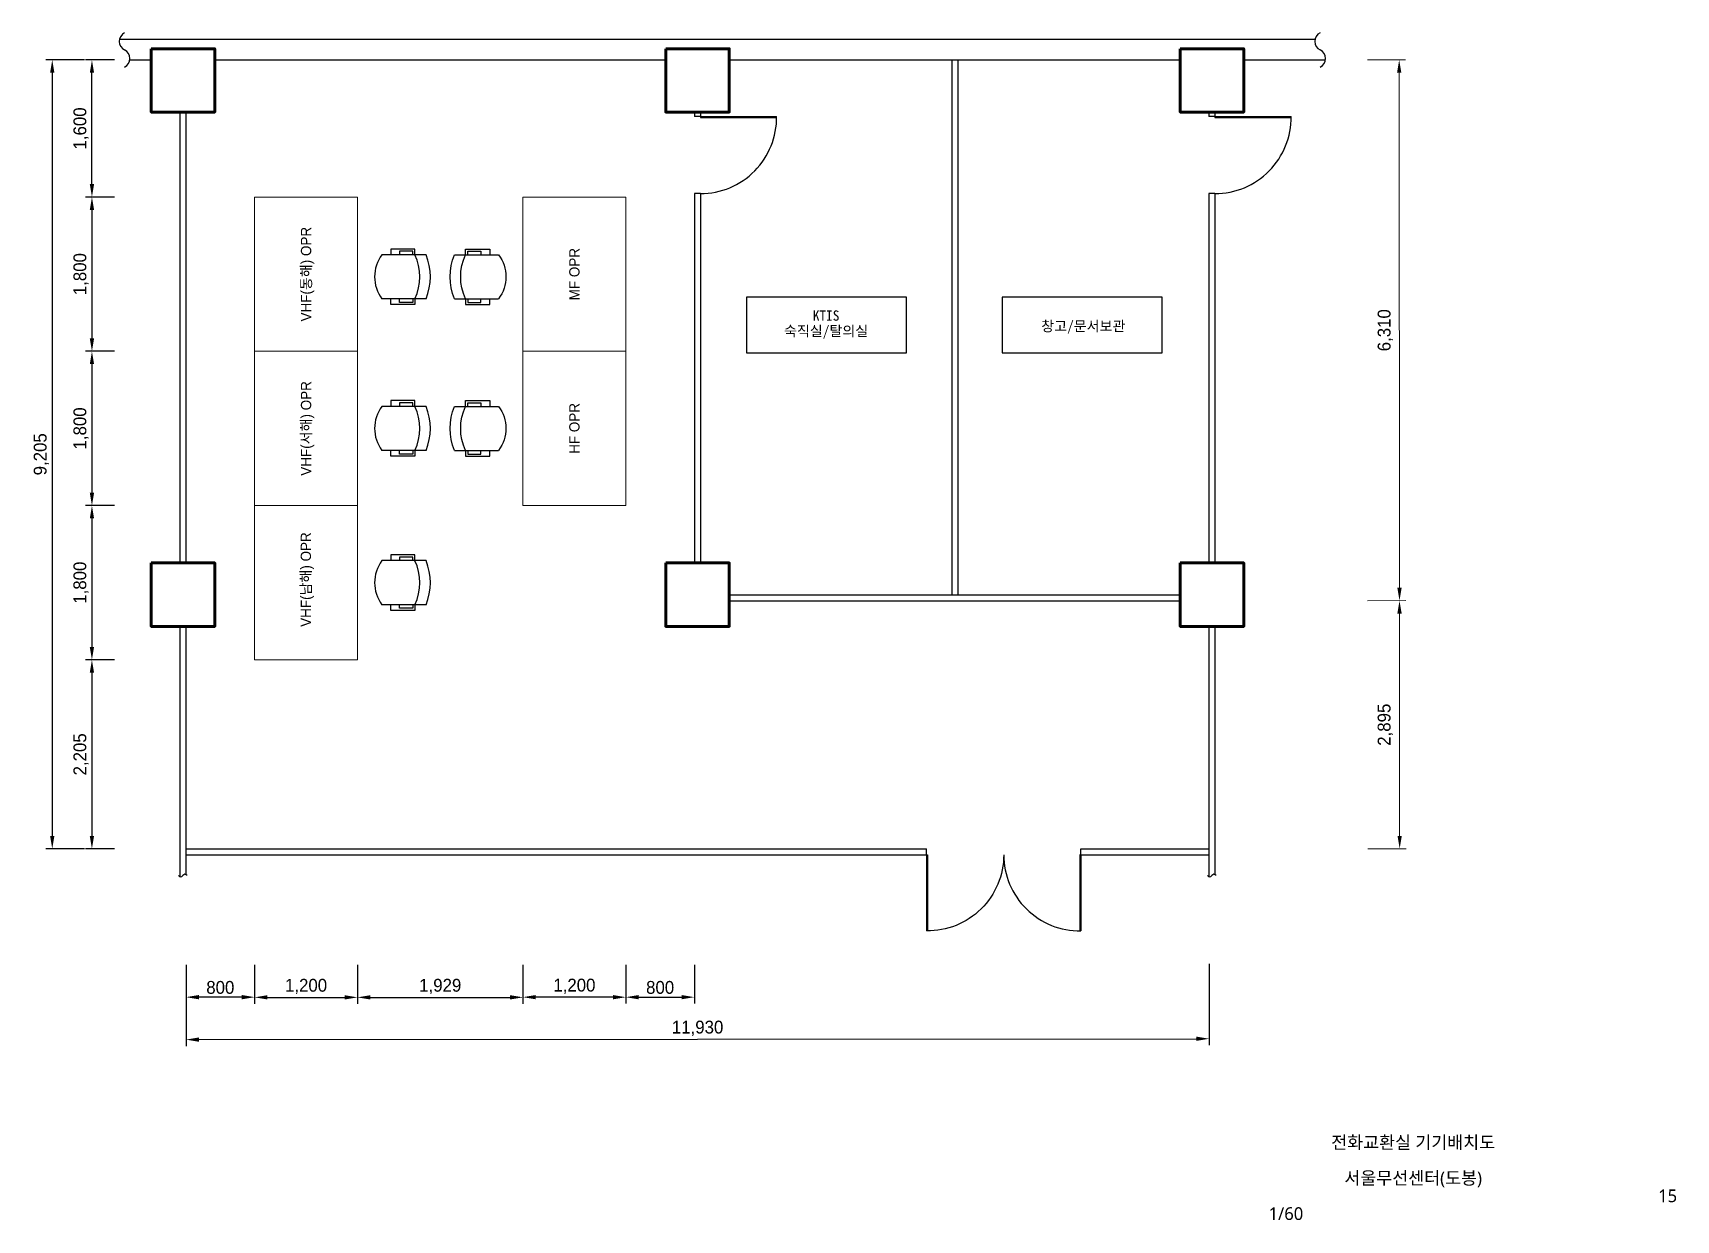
# Model space of a CAD drawing. Extents: x 968464 to 987627, y 401897 to 415750.
import ezdxf
from ezdxf.enums import TextEntityAlignment as Align

# ---------------------------------------------------------------- set-up
doc = ezdxf.new("R2010")
doc.units = 0
doc.header["$LTSCALE"] = 150
doc.header["$MEASUREMENT"] = 0
doc.header["$PDMODE"] = 35
doc.layers.get('0').update_dxf_attribs({"linetype": 'CONTINUOUS'})
doc.layers.get('Defpoints').update_dxf_attribs({"linetype": 'CONTINUOUS'})
for name, color, linetype, lineweight in [('arch', 9, 'CONTINUOUS', 20), ('DIM', 1, 'CONTINUOUS', 18), ('서울무선센터 장비 및 실 배치 안$0$arch', 9, 'CONTINUOUS', 20), ('서울무선센터 장비 및 실 배치 안$1$arch', 9, 'CONTINUOUS', 20)]:
    doc.layers.add(name, color=color, linetype=linetype, lineweight=lineweight)
doc.layers.add('가구', color=4, linetype='CONTINUOUS')
doc.styles.get("Standard").update_dxf_attribs({"font": ''})
doc.styles.add('STYLE1', font='malgun.ttf')
doc.styles.add('도각$0$STYLE1', font='malgun.ttf')
doc.styles.add('돋움', font='')
doc.styles.add('일반문자체', font='')
doc.styles.get('Standard').set_extended_font_data('Gulim')
doc.styles.get('돋움').set_extended_font_data('Dotum')
doc.styles.get('일반문자체').set_extended_font_data('DotumChe')
doc.dimstyles.new('ISO-60', dxfattribs={"dimscale": 60, "dimtxt": 2.5, "dimasz": 2.5, "dimexe": 1.25, "dimexo": 2, "dimtad": 1, "dimtoh": 1, "dimdec": 0, "dimtxsty": 'Standard', "dimcen": 2.5, "dimclrd": 1, "dimclre": 1, "dimclrt": 7, "dimadec": 0, "dimazin": 0, "dimtfac": 1, "dimtdec": 0, "dimtofl": 0, "dimtmove": 0, "dimatfit": 3, "dimfxl": 1, "dimarcsym": 0})

# ---------------------------------------------------------------- blocks, each defined once
blk = doc.blocks.new('서울무선센터 장비 및 실 배치 안$0$A$C18BE6784')
at = {"layer": '서울무선센터 장비 및 실 배치 안$1$arch', "color": 8, "lineweight": -3}
for p, q in [((-900, -28), (-900, -917)), ((-888, -28), (-888, -917)), ((888, -28), (888, -917)), ((900, -28), (900, -917))]:
    blk.add_line(p, q, dxfattribs=at)
for points in [[(-900, -28), (-888, -28)], [(900, -28), (888, -28)]]:
    blk.add_lwpolyline(points, dxfattribs=at)
at = {"layer": '서울무선센터 장비 및 실 배치 안$1$arch', "color": 8, "lineweight": -3, "extrusion": (0, 0, -1)}
blk.add_ellipse((-888, -28), major_axis=(628, -628), ratio=1, start_param=5.497738, end_param=7.081894, dxfattribs=at)
at = {"layer": '서울무선센터 장비 및 실 배치 안$1$arch', "color": 8, "lineweight": -3}
blk.add_ellipse((888, -28), major_axis=(-876, 145), ratio=1, start_param=0.164071, end_param=1.748227, dxfattribs=at)
blk = doc.blocks.new('서울무선센터 장비 및 실 배치 안$0$A$C44D83544')
at = {"layer": '서울무선센터 장비 및 실 배치 안$1$arch', "color": 250, "linetype": 'Continuous', "lineweight": 60}
blk.add_lwpolyline([(-74, 70), (666, 70), (666, -670), (-74, -670)], close=True, dxfattribs=at)
blk = doc.blocks.new('A$C24C7793C')
at = {"layer": '서울무선센터 장비 및 실 배치 안$0$arch', "color": 8, "linetype": 'Continuous', "lineweight": -3}
for centre, start, end in [((-75, 301), 116.5651, 243.4349), ((-175, 101), 296.5651, 63.4349)]:
    blk.add_arc(centre, 112, start, end, dxfattribs=at)
blk = doc.blocks.new('A$C12666207')
at = {"layer": '서울무선센터 장비 및 실 배치 안$0$arch', "color": 8, "linetype": 'Continuous', "lineweight": -3}
for centre, start, end in [((15, 20), 116.5651, 243.4349), ((-10, -30), 296.5651, 63.4349)]:
    blk.add_arc(centre, 28, start, end, dxfattribs=at)
blk = doc.blocks.new('*D5')
at = {"layer": 'arch', "color": 1, "linetype": 'Continuous', "lineweight": -2}
for p, q in [((969068, 415435), (968615, 415435)), ((968690, 415285), (968690, 406380)), ((969068, 406230), (968615, 406230))]:
    blk.add_line(p, q, dxfattribs=at)
at = {"layer": 'arch', "color": 1, "linetype": 'Continuous'}
for points in [[(968665, 415285), (968715, 415285), (968690, 415435)], [(968665, 406380), (968715, 406380), (968690, 406230)]]:
    blk.add_solid(points, dxfattribs=at)
at = {"layer": 'Defpoints', "color": 0, "linetype": 'Continuous'}
for p in [(969188, 415435), (968690, 406230), (969188, 406230)]:
    blk.add_point(p, dxfattribs=at)
at = {"layer": 'arch', "color": 7, "linetype": 'Continuous', "insert": (968563, 410833), "char_height": 150, "attachment_point": 5, "rotation": 90, "style": '돋움'}
blk.add_mtext('9,205', dxfattribs=at)
blk = doc.blocks.new('*D6')
at = {"layer": 'arch', "color": 1, "linetype": 'Continuous', "lineweight": -2}
for p, q in [((969416, 410235), (969078, 410235)), ((969153, 410085), (969153, 408585)), ((969416, 408435), (969078, 408435))]:
    blk.add_line(p, q, dxfattribs=at)
at = {"layer": 'arch', "color": 1, "linetype": 'Continuous'}
for points in [[(969128, 410085), (969178, 410085), (969153, 410235)], [(969128, 408585), (969178, 408585), (969153, 408435)]]:
    blk.add_solid(points, dxfattribs=at)
at = {"layer": 'Defpoints', "color": 0, "linetype": 'Continuous'}
for p in [(969536, 410235), (969153, 408435), (969536, 408435)]:
    blk.add_point(p, dxfattribs=at)
at = {"layer": 'arch', "color": 7, "linetype": 'Continuous', "insert": (969026, 409335), "char_height": 150, "attachment_point": 5, "rotation": 90, "style": '돋움'}
blk.add_mtext('1,800', dxfattribs=at)
blk = doc.blocks.new('*D7')
at = {"layer": 'arch', "color": 1, "linetype": 'Continuous', "lineweight": -2}
for p, q in [((970250, 404877), (970251, 403929)), ((982180, 404887), (982181, 403939)), ((970401, 404004), (982031, 404014))]:
    blk.add_line(p, q, dxfattribs=at)
at = {"layer": 'arch', "color": 1, "linetype": 'Continuous'}
for points in [[(970401, 404029), (970401, 403979), (970251, 404004)], [(982031, 404039), (982031, 403989), (982181, 404014)]]:
    blk.add_solid(points, dxfattribs=at)
at = {"layer": 'Defpoints', "color": 0, "linetype": 'Continuous'}
for p in [(970250, 404997), (982180, 405007), (982181, 404014)]:
    blk.add_point(p, dxfattribs=at)
at = {"layer": 'arch', "color": 7, "linetype": 'Continuous', "insert": (976216, 404136), "char_height": 150, "attachment_point": 5, "rotation": 0.0465, "style": '돋움'}
blk.add_mtext('11,930', dxfattribs=at)
blk = doc.blocks.new('*D8')
at = {"layer": 'arch', "color": 1, "linetype": 'Continuous', "lineweight": -2}
for p, q in [((969416, 412035), (969078, 412035)), ((969153, 411885), (969153, 410385)), ((969416, 410235), (969078, 410235))]:
    blk.add_line(p, q, dxfattribs=at)
at = {"layer": 'arch', "color": 1, "linetype": 'Continuous'}
for points in [[(969128, 411885), (969178, 411885), (969153, 412035)], [(969128, 410385), (969178, 410385), (969153, 410235)]]:
    blk.add_solid(points, dxfattribs=at)
at = {"layer": 'Defpoints', "color": 0, "linetype": 'Continuous'}
for p in [(969536, 412035), (969153, 410235), (969536, 410235)]:
    blk.add_point(p, dxfattribs=at)
at = {"layer": 'arch', "color": 7, "linetype": 'Continuous', "insert": (969026, 411135), "char_height": 150, "attachment_point": 5, "rotation": 90, "style": '돋움'}
blk.add_mtext('1,800', dxfattribs=at)
blk = doc.blocks.new('*D9')
at = {"layer": 'arch', "color": 1, "linetype": 'Continuous', "lineweight": -2}
for p, q in [((969416, 413835), (969078, 413835)), ((969153, 413685), (969153, 412185)), ((969416, 412035), (969078, 412035))]:
    blk.add_line(p, q, dxfattribs=at)
at = {"layer": 'arch', "color": 1, "linetype": 'Continuous'}
for points in [[(969128, 413685), (969178, 413685), (969153, 413835)], [(969128, 412185), (969178, 412185), (969153, 412035)]]:
    blk.add_solid(points, dxfattribs=at)
at = {"layer": 'Defpoints', "color": 0, "linetype": 'Continuous'}
for p in [(969536, 413835), (969153, 412035), (969536, 412035)]:
    blk.add_point(p, dxfattribs=at)
at = {"layer": 'arch', "color": 7, "linetype": 'Continuous', "insert": (969026, 412935), "char_height": 150, "attachment_point": 5, "rotation": 90, "style": '돋움'}
blk.add_mtext('1,800', dxfattribs=at)
blk = doc.blocks.new('*D10')
at = {"layer": 'arch', "color": 1, "linetype": 'Continuous', "lineweight": -2}
for p, q in [((974179, 404877), (974179, 404424)), ((975379, 404877), (975379, 404424))]:
    blk.add_line(p, q, dxfattribs=at)
at = {"layer": 'arch', "color": 1, "lineweight": -2}
blk.add_line((975229, 404499), (974329, 404499), dxfattribs=at)
at = {"layer": 'arch', "color": 1, "linetype": 'Continuous'}
for points in [[(974329, 404524), (974329, 404474), (974179, 404499)], [(975229, 404524), (975229, 404474), (975379, 404499)]]:
    blk.add_solid(points, dxfattribs=at)
at = {"layer": 'Defpoints', "color": 0, "linetype": 'Continuous'}
for p in [(974179, 404997), (975379, 404997), (974179, 404499)]:
    blk.add_point(p, dxfattribs=at)
at = {"layer": 'arch', "color": 7, "linetype": 'Continuous', "insert": (974779, 404626), "char_height": 150, "attachment_point": 5, "style": '돋움'}
blk.add_mtext('1,200', dxfattribs=at)
blk = doc.blocks.new('*D11')
at = {"layer": 'arch', "color": 1, "linetype": 'Continuous', "lineweight": -2}
for p, q in [((970250, 404877), (970250, 404424)), ((971050, 404877), (971050, 404424))]:
    blk.add_line(p, q, dxfattribs=at)
at = {"layer": 'arch', "color": 1, "lineweight": -2}
blk.add_line((970900, 404499), (970400, 404499), dxfattribs=at)
at = {"layer": 'arch', "color": 1, "linetype": 'Continuous'}
for points in [[(970400, 404524), (970400, 404474), (970250, 404499)], [(970900, 404524), (970900, 404474), (971050, 404499)]]:
    blk.add_solid(points, dxfattribs=at)
at = {"layer": 'Defpoints', "color": 0, "linetype": 'Continuous'}
for p in [(970250, 404997), (971050, 404997), (970250, 404499)]:
    blk.add_point(p, dxfattribs=at)
at = {"layer": 'arch', "color": 7, "linetype": 'Continuous', "insert": (970650, 404612), "char_height": 150, "attachment_point": 5, "style": '돋움'}
blk.add_mtext('800', dxfattribs=at)
blk = doc.blocks.new('*D12')
at = {"layer": 'arch', "color": 1, "linetype": 'Continuous', "lineweight": -2}
for p, q in [((971050, 404877), (971050, 404422)), ((972250, 404877), (972250, 404422))]:
    blk.add_line(p, q, dxfattribs=at)
at = {"layer": 'arch', "color": 1, "lineweight": -2}
blk.add_line((971200, 404497), (972100, 404497), dxfattribs=at)
at = {"layer": 'arch', "color": 1, "linetype": 'Continuous'}
for points in [[(971200, 404522), (971200, 404472), (971050, 404497)], [(972100, 404522), (972100, 404472), (972250, 404497)]]:
    blk.add_solid(points, dxfattribs=at)
at = {"layer": 'Defpoints', "color": 0, "linetype": 'Continuous'}
for p in [(971050, 404997), (972250, 404997), (972250, 404497)]:
    blk.add_point(p, dxfattribs=at)
at = {"layer": 'arch', "color": 7, "linetype": 'Continuous', "insert": (971650, 404624), "char_height": 150, "attachment_point": 5, "style": '돋움'}
blk.add_mtext('1,200', dxfattribs=at)
blk = doc.blocks.new('*D13')
at = {"layer": 'arch', "color": 1, "linetype": 'Continuous', "lineweight": -2}
for p, q in [((972250, 404877), (972250, 404422)), ((974179, 404877), (974179, 404422))]:
    blk.add_line(p, q, dxfattribs=at)
at = {"layer": 'arch', "color": 1, "lineweight": -2}
blk.add_line((972400, 404497), (974029, 404497), dxfattribs=at)
at = {"layer": 'arch', "color": 1, "linetype": 'Continuous'}
for points in [[(972400, 404522), (972400, 404472), (972250, 404497)], [(974029, 404522), (974029, 404472), (974179, 404497)]]:
    blk.add_solid(points, dxfattribs=at)
at = {"layer": 'Defpoints', "color": 0, "linetype": 'Continuous'}
for p in [(972250, 404997), (974179, 404997), (974179, 404497)]:
    blk.add_point(p, dxfattribs=at)
at = {"layer": 'arch', "color": 7, "linetype": 'Continuous', "insert": (973215, 404624), "char_height": 150, "attachment_point": 5, "style": '돋움'}
blk.add_mtext('1,929', dxfattribs=at)
blk = doc.blocks.new('*D14')
at = {"layer": 'arch', "color": 1, "linetype": 'Continuous', "lineweight": -2}
for p, q in [((975379, 404877), (975379, 404424)), ((976179, 404877), (976179, 404424))]:
    blk.add_line(p, q, dxfattribs=at)
at = {"layer": 'arch', "color": 1, "lineweight": -2}
blk.add_line((975529, 404499), (976029, 404499), dxfattribs=at)
at = {"layer": 'arch', "color": 1, "linetype": 'Continuous'}
for points in [[(975529, 404524), (975529, 404474), (975379, 404499)], [(976029, 404524), (976029, 404474), (976179, 404499)]]:
    blk.add_solid(points, dxfattribs=at)
at = {"layer": 'Defpoints', "color": 0, "linetype": 'Continuous'}
for p in [(975379, 404997), (976179, 404997), (976179, 404499)]:
    blk.add_point(p, dxfattribs=at)
at = {"layer": 'arch', "color": 7, "linetype": 'Continuous', "insert": (975779, 404612), "char_height": 150, "attachment_point": 5, "style": '돋움'}
blk.add_mtext('800', dxfattribs=at)
blk = doc.blocks.new('*D15')
at = {"layer": 'arch', "color": 1, "linetype": 'Continuous', "lineweight": -2}
for p, q in [((969416, 415435), (969078, 415435)), ((969416, 413835), (969078, 413835))]:
    blk.add_line(p, q, dxfattribs=at)
at = {"layer": 'arch', "color": 1, "lineweight": -2}
blk.add_line((969153, 413985), (969153, 415285), dxfattribs=at)
at = {"layer": 'arch', "color": 1, "linetype": 'Continuous'}
for points in [[(969128, 415285), (969178, 415285), (969153, 415435)], [(969128, 413985), (969178, 413985), (969153, 413835)]]:
    blk.add_solid(points, dxfattribs=at)
at = {"layer": 'Defpoints', "color": 0, "linetype": 'Continuous'}
for p in [(969153, 415435), (969536, 415435), (969536, 413835)]:
    blk.add_point(p, dxfattribs=at)
at = {"layer": 'arch', "color": 7, "linetype": 'Continuous', "insert": (969026, 414635), "char_height": 150, "attachment_point": 5, "rotation": 90, "style": '돋움'}
blk.add_mtext('1,600', dxfattribs=at)
blk = doc.blocks.new('*D16')
at = {"layer": 'arch', "color": 1, "linetype": 'Continuous', "lineweight": -2}
for p, q in [((969416, 408435), (969078, 408435)), ((969416, 406230), (969078, 406230))]:
    blk.add_line(p, q, dxfattribs=at)
at = {"layer": 'arch', "color": 1, "lineweight": -2}
blk.add_line((969153, 408285), (969153, 406380), dxfattribs=at)
at = {"layer": 'arch', "color": 1, "linetype": 'Continuous'}
for points in [[(969128, 408285), (969178, 408285), (969153, 408435)], [(969128, 406380), (969178, 406380), (969153, 406230)]]:
    blk.add_solid(points, dxfattribs=at)
at = {"layer": 'Defpoints', "color": 0, "linetype": 'Continuous'}
for p in [(969536, 408435), (969153, 406230), (969536, 406230)]:
    blk.add_point(p, dxfattribs=at)
at = {"layer": 'arch', "color": 7, "linetype": 'Continuous', "insert": (969026, 407332), "char_height": 150, "attachment_point": 5, "rotation": 90, "style": '돋움'}
blk.add_mtext('2,205', dxfattribs=at)
blk = doc.blocks.new('의자')
at = {"color": 7}
for p, q in [((-26820, 13615), (-27210, 13615)), ((-26918, 13666), (-27132, 13666)), ((-27132, 13666), (-27132, 13615)), ((-26918, 13615), (-27132, 13615)), ((-26937, 13646), (-27054, 13646)), ((-27054, 13646), (-27054, 13615)), ((-26937, 13615), (-26937, 13646)), ((-26918, 13615), (-26918, 13666)), ((-26820, 13225), (-27210, 13225)), ((-26918, 13225), (-27132, 13225)), ((-27132, 13174), (-27132, 13225)), ((-26918, 13174), (-27132, 13174)), ((-27054, 13193), (-27054, 13225)), ((-26937, 13193), (-27054, 13193)), ((-26937, 13225), (-26937, 13193)), ((-26918, 13225), (-26918, 13174))]:
    blk.add_line(p, q, dxfattribs=at)
for centre, radius, start, end in [((-26946, 13420), 329, 143.5705, 216.4295), ((-27341, 13420), 466, 335.266, 24.734), ((-27291, 13420), 510, 337.5, 22.5)]:
    blk.add_arc(centre, radius, start, end, dxfattribs=at)

msp = doc.modelspace()

# ---------------------------------------------------------------- linework, layer by layer
at = {"color": 7, "linetype": 'Continuous'}
for points, elevation in [([(976784.9, 412016.4), (978650.7, 412016.4), (978650.7, 412668), (976784.9, 412668)], 0.5), ([(979769.1, 412016.4), (981634.9, 412016.4), (981634.9, 412668), (979769.1, 412668)], 1)]:
    msp.add_lwpolyline(points, close=True, dxfattribs=dict(at, elevation=elevation))
at = {"layer": 'arch', "color": 1, "linetype": 'Continuous'}
for p, q in [((984028.5, 415435.2), (984472.3, 415435.5)), ((984397.4, 415285.4), (984401.3, 409275.4)), ((984028.5, 409125.2), (984476.4, 409125.5)), ((984401.5, 408975.4), (984403.1, 406380.5)), ((984030.4, 406230.2), (984478.2, 406230.5))]:
    msp.add_line(p, q, dxfattribs=at)
at = {"layer": 'arch', "color": 8, "linetype": 'Continuous'}
for points in [[(971050, 413834.7), (972250, 413834.7), (972250, 412034.7), (971050, 412034.7)], [(974179.3, 413834.7), (975379.3, 413834.7), (975379.3, 412034.7), (974179.3, 412034.7)], [(971050, 412034.7), (972250, 412034.7), (972250, 410234.7), (971050, 410234.7)], [(974179.3, 412034.7), (975379.3, 412034.7), (975379.3, 410234.7), (974179.3, 410234.7)], [(971050, 410234.7), (972250, 410234.7), (972250, 408434.7), (971050, 408434.7)]]:
    msp.add_lwpolyline(points, close=True, dxfattribs=at)
at = {"layer": 'arch', "color": 1, "linetype": 'Continuous'}
for points in [[(984422.4, 415285.4), (984372.4, 415285.4), (984397.3, 415435.4)], [(984426.3, 409275.4), (984376.3, 409275.4), (984401.4, 409125.4)], [(984426.5, 408975.4), (984376.5, 408975.4), (984401.4, 409125.4)], [(984428.1, 406380.5), (984378.1, 406380.5), (984403.2, 406230.5)]]:
    msp.add_solid(points, dxfattribs=at)
at = {"layer": '서울무선센터 장비 및 실 배치 안$1$arch', "color": 8, "lineweight": -3}
for p, q in [((976249.3, 414775.1), (977137.4, 414775.1)), ((976249.3, 414763.1), (977137.5, 414763.1)), ((982249.3, 414775.1), (983137.4, 414775.1)), ((982249.3, 414763.1), (983137.5, 414763.1))]:
    msp.add_line(p, q, dxfattribs=at)
at = {"layer": '서울무선센터 장비 및 실 배치 안$1$arch', "color": 8, "linetype": 'Continuous', "lineweight": -3}
for points, elevation in [([(969475.4, 415675.1), (983417.4, 415675.1)], -0.5), ([(970249.3, 406160.1), (978885.7, 406160.1)], -0.5), ([(978885.7, 406160.1), (978885.7, 406230.1)], -1), ([(978885.7, 406160.1), (978885.7, 406230.1)], -1), ([(980685.7, 406160.1), (980685.7, 406230.1)], -0.5), ([(980685.7, 406160.1), (980685.7, 406230.1)], -0.5), ([(980685.7, 406160.1), (982179.3, 406160.1)], -0.5)]:
    msp.add_lwpolyline(points, dxfattribs=dict(at, elevation=elevation))
for points in [[(969595.2, 415435.1), (969844.3, 415435.1)], [(970584.3, 415435.1), (975844.3, 415435.1)], [(976584.3, 415435.1), (981844.3, 415435.1)], [(979179.3, 415435.1), (979179.3, 409195.1)], [(979249.3, 415435.1), (979249.3, 409195.1)], [(982584.3, 415435.1), (983537.2, 415435.1)], [(970179.3, 414825.1), (970179.3, 409565.1)], [(970249.3, 414825.1), (970249.3, 409565.1)], [(976179.3, 414825.1), (976179.3, 414775.1)], [(976249.3, 414775.1), (976179.3, 414775.1)], [(976249.3, 414825.1), (976249.3, 414763.1)], [(982179.3, 414825.1), (982179.3, 414775.1)], [(982249.3, 414775.1), (982179.3, 414775.1)], [(982249.3, 414825.1), (982249.3, 414763.1)], [(976179.3, 413875.1), (976179.3, 409565.1)], [(976249.3, 413875.1), (976179.3, 413875.1)], [(976249.3, 413875.1), (976249.3, 409565.1)], [(982179.3, 413875.1), (982179.3, 409565.1)], [(982249.3, 413875.1), (982179.3, 413875.1)], [(982249.3, 413875.1), (982249.3, 409565.1)], [(976584.3, 409195.1), (981844.3, 409195.1)], [(976584.3, 409125.1), (981844.3, 409125.1)], [(970179.3, 408825.1), (970179.3, 405903.1)], [(970249.3, 408825.1), (970249.3, 405930.3)], [(982179.3, 408825.1), (982179.3, 405903.1)], [(982249.3, 408825.1), (982249.3, 405930.3)], [(970249.3, 406230.1), (978885.7, 406230.1)], [(980685.7, 406230.1), (982179.3, 406230.1)]]:
    msp.add_lwpolyline(points, dxfattribs=at)
at = {"layer": '서울무선센터 장비 및 실 배치 안$1$arch', "color": 8, "lineweight": -3}
for centre in [(976249.3, 414763.3), (982249.3, 414763.3)]:
    msp.add_ellipse(centre, major_axis=(-145.1, -876.2), ratio=1, start_param=0.1640711, end_param=1.7482274, dxfattribs=at)

# ---------------------------------------------------------------- block references
at = {"layer": 'DIM', "color": 8, "linetype": 'Continuous'}
for p in [(969658.9, 415349.5, -0.5), (983600.9, 415349.5)]:
    msp.add_blockref('A$C24C7793C', p, dxfattribs=at)
at = {"layer": 'DIM', "color": 8, "linetype": 'Continuous', "rotation": 270}
for p in [(970217.4, 405919.3), (982217.4, 405919.3)]:
    msp.add_blockref('A$C12666207', p, dxfattribs=at)
at = {"layer": '가구', "zscale": 1.316855753646677}
for p, xscale, yscale in [((1008366.8, 395232), 1.316855753646677, 1.316855753646677), ((938062.6, 395232), -1.316855753646677, 1.316855753646677), ((1008366.8, 393463), 1.316855753646677, 1.316855753646678), ((938062.6, 393463), -1.316855753646677, 1.316855753646678), ((1008366.8, 391663), 1.316855753646677, 1.316855753646678)]:
    msp.add_blockref('의자', p, dxfattribs=dict(at, xscale=xscale, yscale=yscale))
at = {"layer": '서울무선센터 장비 및 실 배치 안$1$arch', "color": 8, "linetype": 'Continuous', "lineweight": -3}
for name, p in [('서울무선센터 장비 및 실 배치 안$0$A$C44D83544', (969918.4, 415495.1)), ('서울무선센터 장비 및 실 배치 안$0$A$C44D83544', (975918.4, 415495.1)), ('서울무선센터 장비 및 실 배치 안$0$A$C44D83544', (981918.4, 415495.1)), ('서울무선센터 장비 및 실 배치 안$0$A$C44D83544', (969918.4, 409495.1)), ('서울무선센터 장비 및 실 배치 안$0$A$C44D83544', (975918.4, 409495.1)), ('서울무선센터 장비 및 실 배치 안$0$A$C44D83544', (981918.4, 409495.1)), ('서울무선센터 장비 및 실 배치 안$0$A$C18BE6784', (979785.7, 406188.6, -1))]:
    msp.add_blockref(name, p, dxfattribs=at)

# ---------------------------------------------------------------- texts
at = {"color": 7, "lineweight": 30, "style": '돋움'}
for s, p in [('VHF(동해) OPR', (971650, 412934.7)), ('MF OPR', (974779.3, 412934.7)), ('VHF(서해) OPR', (971650, 411134.7)), ('HF OPR', (974779.3, 411134.7)), ('VHF(남해) OPR', (971647.6, 409371.7))]:
    msp.add_text(s, height=120, rotation=90, dxfattribs=at).set_placement(p, align=Align.MIDDLE_CENTER)
at = {"color": 7, "lineweight": 30, "style": '일반문자체'}
for s, p in [('KTIS', (977714.5, 412451.7, 0.5)), ('창고/문서보관', (980714.3, 412328.4, 0.5)), ('숙직실/탈의실', (977714.5, 412271.7, 0.5))]:
    msp.add_text(s, height=120, dxfattribs=at).set_placement(p, align=Align.MIDDLE_CENTER)
at = {"color": 7, "lineweight": 0, "style": '도각$0$STYLE1'}
for s, height, p in [('전화교환실 기기배치도', 148.355, (984560.6, 402804.5, 69.4)), ('서울무선센터(도봉)', 148.36, (984560.6, 402389.1, 69.4)), ('1/60', 148.36, (983077, 401973.7, 69.4))]:
    msp.add_text(s, height=height, dxfattribs=at).set_placement(p, align=Align.MIDDLE_CENTER)
at = {"linetype": 'Continuous', "style": 'STYLE1'}
msp.add_text('15', height=148.36, dxfattribs=at).set_placement((987527.7, 402181.4), align=Align.MIDDLE_CENTER)
at = {"layer": 'arch', "color": 7, "linetype": 'Continuous', "char_height": 150, "attachment_point": 5, "rotation": 90, "style": '돋움'}
for s, insert in [('6,310', (984235.4, 412280.5)), ('2,895', (984235.5, 407678))]:
    msp.add_mtext(s, dxfattribs=dict(at, insert=insert))

# ---------------------------------------------------------------- dimensions: what is measured, and where the dimension line sits
at = {"layer": 'arch', "color": 8, "linetype": 'Continuous'}
for p1, p2, distance, override, picture, middle in [((969188.4, 415435.1), (969188.4, 406230.1), -498.8, {"dimlunit": 6, "dimtxsty": '돋움'}, '*D5', (968562.5, 410832.6)), ((969536.3, 413834.7), (969536.3, 415435.1), 383.3, {"dimlunit": 6, "dimtxsty": '돋움', "dimfxl": 2}, '*D15', (969026, 414634.9)), ((969536.3, 413834.7), (969536.3, 412034.7), -383.3, {"dimlunit": 6, "dimtxsty": '돋움'}, '*D9', (969026, 412934.7)), ((969536.3, 412034.7), (969536.3, 410234.7), -383.3, {"dimlunit": 6, "dimtxsty": '돋움'}, '*D8', (969026, 411134.7)), ((969536.3, 410234.7), (969536.3, 408434.7), -383.3, {"dimlunit": 6, "dimtxsty": '돋움'}, '*D6', (969026, 409334.7)), ((969536.3, 408434.7), (969536.3, 406230.1), -383.3, {"dimlunit": 6, "dimtxsty": '돋움', "dimfxl": 2}, '*D16', (969026, 407332.4)), ((970250, 404996.9), (982180.2, 405006.5), -992.7, {"dimlunit": 6, "dimtxsty": '돋움'}, '*D7', (976215.8, 404136.1)), ((971050, 404996.9), (970250, 404996.9), 497.9, {"dimlunit": 6, "dimtxsty": '돋움', "dimfxl": 2}, '*D11', (970650, 404611.6)), ((971050, 404996.9), (972250, 404996.9), -499.7, {"dimlunit": 6, "dimtxsty": '돋움', "dimfxl": 2}, '*D12', (971650, 404624.2)), ((972250, 404996.9), (974179.3, 404996.9), -500, {"dimlunit": 6, "dimtxsty": '돋움', "dimfxl": 2}, '*D13', (973214.7, 404623.9)), ((975379.3, 404996.9), (974179.3, 404996.9), 497.9, {"dimlunit": 6, "dimtxsty": '돋움', "dimfxl": 2}, '*D10', (974779.3, 404626)), ((975379.3, 404996.9), (976179.3, 404996.9), -497.9, {"dimlunit": 6, "dimtxsty": '돋움', "dimfxl": 2}, '*D14', (975779.3, 404611.6))]:
    dim = msp.add_aligned_dim(p1=p1, p2=p2, distance=distance, dimstyle='ISO-60', override=override, dxfattribs=at)
    dim.commit()
    dim.dimension.update_dxf_attribs({"geometry": picture, "text_midpoint": middle})

doc.saveas('drawing.dxf')
